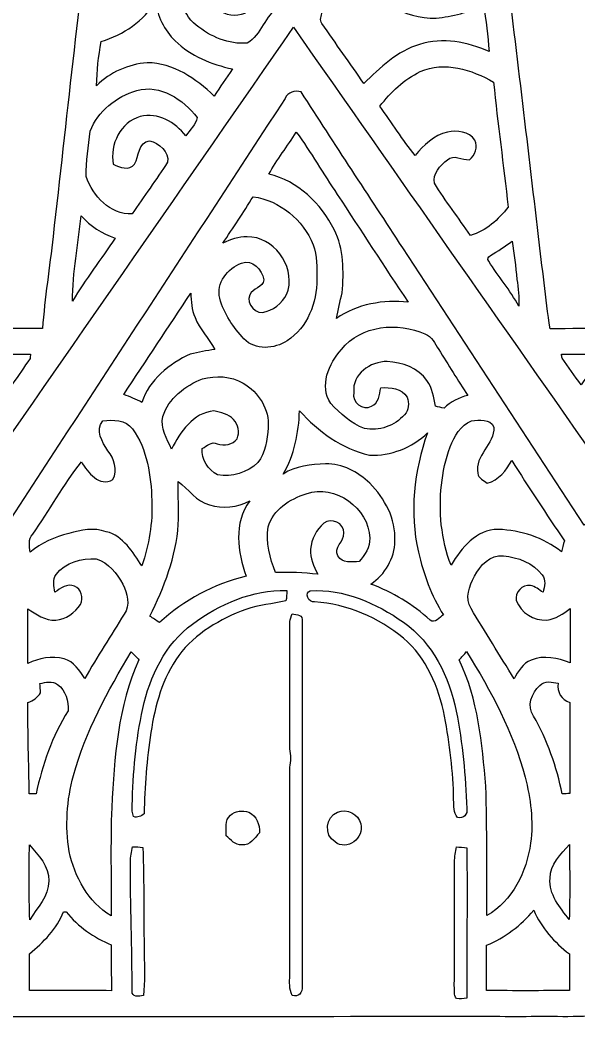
# Model space of a CAD drawing. Header units: centimetres. Extents: x -12.6 to 12.6, y -12.1 to 12.1.
# Drawn here: x -3.6 to 3.69, y -12.12 to 0.92 of the extents above; entities that cross this region are included whole.
import ezdxf

# ---------------------------------------------------------------- set-up
doc = ezdxf.new("R2010")
doc.units = ezdxf.units.CM
doc.header["$MEASUREMENT"] = 0
doc.layers.add('Camada 1', color=7, linetype='Continuous')

msp = doc.modelspace()

# ---------------------------------------------------------------- linework, layer by layer
at = {"layer": 'Camada 1', "color": 156}
for points, knots in [([(-0.26599, 12.0149), (-0.23459, 12.12285), (-0.11465, 12.13131), (-0.0208, 12.12215), (-0.0208, 12.12215), (0.00669, 12.0784), (0.04833, 12.03889), (0.05503, 11.98491), (0.05503, 11.98491), (0.08325, 11.75526), (0.08819, 11.52348), (0.09277, 11.29242), (0.09277, 11.29242), (0.26175, 11.29276), (0.43074, 11.30299), (0.60006, 11.3037), (0.60006, 11.3037), (0.67062, 11.30758), (0.74507, 11.2843), (0.79092, 11.22785), (0.79092, 11.22785), (0.81667, 11.16541), (0.79974, 11.09698), (0.79621, 11.03206), (0.79621, 11.03206), (0.59265, 10.90436), (0.34113, 10.97879), (0.11535, 10.95375), (0.11535, 10.95375), (0.1337, 10.4147), (0.18204, 9.87671), (0.19227, 9.33767), (0.19227, 9.33767), (0.89605, 8.49806), (1.59349, 7.65315), (2.29551, 6.81177), (2.29551, 6.81177), (2.35725, 6.7564), (2.35937, 6.67385), (2.34314, 6.59765), (2.34314, 6.59765), (2.28389, 6.57153), (2.22566, 6.54368), (2.16746, 6.51581), (2.16746, 6.51581), (2.31775, 5.28214), (2.47227, 4.04812), (2.60173, 2.81235), (2.60173, 2.81235), (2.60173, 2.81235), (2.61725, 2.78977), (2.61725, 2.78977), (2.61725, 2.78977), (2.63455, 2.45709), (2.69662, 2.12865), (2.73297, 1.79811), (2.73297, 1.79811), (2.87584, 0.56161), (3.03035, -0.6738), (3.17112, -1.91065), (3.17112, -1.91065), (3.22403, -2.31281), (3.26214, -2.7178), (3.32422, -3.11855), (3.32422, -3.11855), (4.38043, -3.10656), (5.43665, -3.10727), (6.49286, -3.11962), (6.49286, -3.11962), (6.67315, -3.13055), (6.8594, -3.10339), (7.03509, -3.15701), (7.03509, -3.15701), (7.32225, -3.62408), (7.59882, -4.09787), (7.8867, -4.56459), (7.8867, -4.56459), (8.42186, -4.57059), (8.95702, -4.57129), (9.49254, -4.58082), (9.49254, -4.58082), (10.07674, -4.61432), (10.66411, -4.59105), (11.24937, -4.61222), (11.24937, -4.61222), (11.28854, -4.61785), (11.32592, -4.63232), (11.36438, -4.64397), (11.36438, -4.64397), (11.74396, -5.34882), (12.14049, -6.04485), (12.52643, -6.74616), (12.52643, -6.74616), (12.57123, -6.81601), (12.54266, -6.93985), (12.44635, -6.93914), (12.44635, -6.93914), (12.28936, -6.95147), (12.13131, -6.93666), (11.97468, -6.95466), (11.97468, -6.95466), (11.97892, -8.55169), (11.98138, -10.14835), (11.98633, -11.74537), (11.98633, -11.74537), (11.98421, -11.85969), (12.00396, -11.98138), (11.94717, -12.08722), (11.94717, -12.08722), (9.44633, -12.09428), (6.94513, -12.0904), (4.44429, -12.09286), (4.44429, -12.09286), (4.07987, -12.08546), (3.71615, -12.11721), (3.35138, -12.10556), (3.35138, -12.10556), (2.98626, -12.1098), (2.62078, -12.10768), (2.25565, -12.10522), (2.25565, -12.10522), (-2.43592, -12.11297), (-7.12786, -12.11297), (-11.81946, -12.11226), (-11.81946, -12.11226), (-11.83993, -12.10027), (-11.88085, -12.07628), (-11.90166, -12.06429), (-11.90166, -12.06429), (-11.92706, -11.87767), (-11.90201, -11.68822), (-11.92812, -11.50196), (-11.92812, -11.50196), (-11.93518, -10.54876), (-11.944, -9.59555), (-11.94928, -8.6427), (-11.94928, -8.6427), (-11.95246, -8.4194), (-11.944, -8.19538), (-11.96374, -7.97277), (-11.96374, -7.97277), (-11.97292, -7.63023), (-11.96869, -7.28768), (-11.97539, -6.94513), (-11.97539, -6.94513), (-12.1479, -6.94231), (-12.32182, -6.95678), (-12.49257, -6.93067), (-12.49257, -6.93067), (-12.555, -6.89081), (-12.5603, -6.80332), (-12.52502, -6.74404), (-12.52502, -6.74404), (-12.13943, -6.04307), (-11.74291, -5.34811), (-11.36437, -4.64361), (-11.36437, -4.64361), (-11.3044, -4.62562), (-11.24408, -4.60516), (-11.18058, -4.60798), (-11.18058, -4.60798), (-10.64118, -4.6034), (-10.10144, -4.59598), (-9.56204, -4.59387), (-9.56204, -4.59387), (-9.01135, -4.5614), (-8.4589, -4.57412), (-7.90751, -4.56564), (-7.90751, -4.56564), (-7.81614, -4.47111), (-7.75757, -4.35256), (-7.68984, -4.24144), (-7.68984, -4.24144), (-7.47182, -3.87984), (-7.25557, -3.5172), (-7.03509, -3.15736), (-7.03509, -3.15736), (-6.96207, -3.13584), (-6.88657, -3.12313), (-6.81002, -3.1242), (-6.81002, -3.1242), (-5.64339, -3.10444), (-4.47674, -3.1108), (-3.31045, -3.11538), (-3.31045, -3.11538), (-3.278, -2.71215), (-3.21627, -2.31174), (-3.17076, -1.90994), (-3.17076, -1.90994), (-2.9979, -0.38276), (-2.83491, 1.14547), (-2.63666, 2.66982), (-2.63666, 2.66982), (-2.48849, 3.9698), (-2.31281, 5.26661), (-2.17099, 6.56695), (-2.17099, 6.56695), (-2.22885, 6.58671), (-2.28635, 6.60717), (-2.34421, 6.62693), (-2.34421, 6.62693), (-2.34879, 6.695), (-2.37313, 6.77509), (-2.31245, 6.82554), (-2.31245, 6.82554), (-1.59315, 7.66234), (-0.88018, 8.50477), (-0.15628, 9.33767), (-0.15628, 9.33767), (-0.14464, 9.5183), (-0.15945, 9.69926), (-0.16615, 9.87954), (-0.16615, 9.87954), (-0.19437, 10.23619), (-0.19967, 10.59391), (-0.22613, 10.95021), (-0.22613, 10.95021), (-0.30514, 10.94775), (-0.38452, 10.94563), (-0.46355, 10.94281), (-0.46355, 10.94281), (-0.63287, 10.93082), (-0.84632, 10.87331), (-0.97084, 11.02642), (-0.97084, 11.02642), (-0.97155, 11.05993), (-0.97296, 11.12696), (-0.97367, 11.16047), (-0.97367, 11.16047), (-0.93698, 11.19716), (-0.89923, 11.23349), (-0.86077, 11.26842), (-0.86077, 11.26842), (-0.65475, 11.27125), (-0.44874, 11.27971), (-0.2427, 11.28006), (-0.2427, 11.28006), (-0.24236, 11.52489), (-0.28821, 11.77042), (-0.26599, 12.0149)], [0, 0, 0, 0, 0.01639344, 0.01639344, 0.01639344, 0.01639344, 0.03278689, 0.03278689, 0.03278689, 0.03278689, 0.04918033, 0.04918033, 0.04918033, 0.04918033, 0.06557377, 0.06557377, 0.06557377, 0.06557377, 0.08196721, 0.08196721, 0.08196721, 0.08196721, 0.09836066, 0.09836066, 0.09836066, 0.09836066, 0.1147541, 0.1147541, 0.1147541, 0.1147541, 0.13114754, 0.13114754, 0.13114754, 0.13114754, 0.14754098, 0.14754098, 0.14754098, 0.14754098, 0.16393443, 0.16393443, 0.16393443, 0.16393443, 0.18032787, 0.18032787, 0.18032787, 0.18032787, 0.19672131, 0.19672131, 0.19672131, 0.19672131, 0.21311475, 0.21311475, 0.21311475, 0.21311475, 0.2295082, 0.2295082, 0.2295082, 0.2295082, 0.24590164, 0.24590164, 0.24590164, 0.24590164, 0.26229508, 0.26229508, 0.26229508, 0.26229508, 0.27868852, 0.27868852, 0.27868852, 0.27868852, 0.29508197, 0.29508197, 0.29508197, 0.29508197, 0.31147541, 0.31147541, 0.31147541, 0.31147541, 0.32786885, 0.32786885, 0.32786885, 0.32786885, 0.3442623, 0.3442623, 0.3442623, 0.3442623, 0.36065574, 0.36065574, 0.36065574, 0.36065574, 0.37704918, 0.37704918, 0.37704918, 0.37704918, 0.39344262, 0.39344262, 0.39344262, 0.39344262, 0.40983607, 0.40983607, 0.40983607, 0.40983607, 0.42622951, 0.42622951, 0.42622951, 0.42622951, 0.44262295, 0.44262295, 0.44262295, 0.44262295, 0.45901639, 0.45901639, 0.45901639, 0.45901639, 0.47540984, 0.47540984, 0.47540984, 0.47540984, 0.49180328, 0.49180328, 0.49180328, 0.49180328, 0.50819672, 0.50819672, 0.50819672, 0.50819672, 0.52459016, 0.52459016, 0.52459016, 0.52459016, 0.54098361, 0.54098361, 0.54098361, 0.54098361, 0.55737705, 0.55737705, 0.55737705, 0.55737705, 0.57377049, 0.57377049, 0.57377049, 0.57377049, 0.59016393, 0.59016393, 0.59016393, 0.59016393, 0.60655738, 0.60655738, 0.60655738, 0.60655738, 0.62295082, 0.62295082, 0.62295082, 0.62295082, 0.63934426, 0.63934426, 0.63934426, 0.63934426, 0.6557377, 0.6557377, 0.6557377, 0.6557377, 0.67213115, 0.67213115, 0.67213115, 0.67213115, 0.68852459, 0.68852459, 0.68852459, 0.68852459, 0.70491803, 0.70491803, 0.70491803, 0.70491803, 0.72131148, 0.72131148, 0.72131148, 0.72131148, 0.73770492, 0.73770492, 0.73770492, 0.73770492, 0.75409836, 0.75409836, 0.75409836, 0.75409836, 0.7704918, 0.7704918, 0.7704918, 0.7704918, 0.78688525, 0.78688525, 0.78688525, 0.78688525, 0.80327869, 0.80327869, 0.80327869, 0.80327869, 0.81967213, 0.81967213, 0.81967213, 0.81967213, 0.83606557, 0.83606557, 0.83606557, 0.83606557, 0.85245902, 0.85245902, 0.85245902, 0.85245902, 0.86885246, 0.86885246, 0.86885246, 0.86885246, 0.8852459, 0.8852459, 0.8852459, 0.8852459, 0.90163934, 0.90163934, 0.90163934, 0.90163934, 0.91803279, 0.91803279, 0.91803279, 0.91803279, 0.93442623, 0.93442623, 0.93442623, 0.93442623, 0.95081967, 0.95081967, 0.95081967, 0.95081967, 0.96721311, 0.96721311, 0.96721311, 0.96721311, 1, 1, 1, 1]), ([(-1.16382, 2.58409), (-1.16382, 2.58409), (-1.16382, 2.58409), (-1.16382, 2.58409), (-1.16382, 2.58409), (-1.40794, 2.30152), (-1.47355, 1.91099), (-1.5187, 1.55117), (-1.5187, 1.55117), (-1.54235, 1.30562), (-1.50671, 1.01635), (-1.30069, 0.85231), (-1.30069, 0.85231), (-1.11512, 0.70309), (-0.87488, 0.5976), (-0.63324, 0.61841), (-0.63324, 0.61841), (-0.44732, 0.72918), (-0.39899, 0.9779), (-0.22294, 1.10208), (-0.22294, 1.10208), (-0.14323, 1.15675), (-0.0314, 1.13736), (0.04234, 1.19803), (0.04234, 1.19803), (0.10688, 1.44073), (-0.03598, 1.71767), (-0.28081, 1.78752), (-0.28081, 1.78752), (-0.46426, 1.8609), (-0.65546, 1.75753), (-0.78668, 1.6323), (-0.78668, 1.6323), (-0.86395, 1.55787), (-0.92816, 1.43862), (-0.85865, 1.33772), (-0.85865, 1.33772), (-0.7754, 1.31375), (-0.69391, 1.28269), (-0.6156, 1.24495), (-0.6156, 1.24495), (-0.60854, 1.16382), (-0.62793, 1.08584), (-0.6604, 1.01177), (-0.6604, 1.01177), (-0.90874, 0.91052), (-1.20049, 1.11371), (-1.22166, 1.373), (-1.22166, 1.373), (-1.25165, 1.64818), (-1.05127, 1.88948), (-0.82656, 2.0214), (-0.82656, 2.0214), (-0.63146, 2.13325), (-0.38664, 2.22532), (-0.16686, 2.12865), (-0.16686, 2.12865), (0.10936, 2.0073), (0.34008, 1.7519), (0.38099, 1.44604), (0.38099, 1.44604), (0.41697, 1.30457), (0.37394, 1.16134), (0.34254, 1.0234), (0.34254, 1.0234), (0.33513, 0.97508), (0.30797, 0.91968), (0.34183, 0.87488), (0.34183, 0.87488), (0.52351, 0.61241), (0.70943, 0.35243), (0.89041, 0.0896), (0.89041, 0.0896), (1.10384, 0.29491), (1.32362, 0.51893), (1.61854, 0.60006), (1.61854, 0.60006), (1.9191, 0.70097), (2.24367, 0.62934), (2.52764, 0.51047), (2.52764, 0.51047), (2.50577, 0.71366), (2.49132, 0.91827), (2.45004, 1.11865), (2.45004, 1.11865), (2.26024, 1.01706), (2.04681, 0.9659), (1.83373, 0.94438), (1.83373, 0.94438), (1.40899, 0.93732), (1.0241, 1.18638), (0.7493, 1.4926), (0.7493, 1.4926), (0.50517, 1.76072), (0.38664, 2.14524), (0.4826, 2.50048), (0.4826, 2.50048), (0.18167, 2.46591), (-0.1203, 2.44086), (-0.42298, 2.46415), (-0.42298, 2.46415), (-0.67274, 2.48813), (-0.91897, 2.53259), (-1.16382, 2.58409)], [0, 0, 0, 0, 0.03703704, 0.03703704, 0.03703704, 0.03703704, 0.07407407, 0.07407407, 0.07407407, 0.07407407, 0.11111111, 0.11111111, 0.11111111, 0.11111111, 0.14814815, 0.14814815, 0.14814815, 0.14814815, 0.18518519, 0.18518519, 0.18518519, 0.18518519, 0.22222222, 0.22222222, 0.22222222, 0.22222222, 0.25925926, 0.25925926, 0.25925926, 0.25925926, 0.2962963, 0.2962963, 0.2962963, 0.2962963, 0.33333333, 0.33333333, 0.33333333, 0.33333333, 0.37037037, 0.37037037, 0.37037037, 0.37037037, 0.40740741, 0.40740741, 0.40740741, 0.40740741, 0.44444444, 0.44444444, 0.44444444, 0.44444444, 0.48148148, 0.48148148, 0.48148148, 0.48148148, 0.51851852, 0.51851852, 0.51851852, 0.51851852, 0.55555556, 0.55555556, 0.55555556, 0.55555556, 0.59259259, 0.59259259, 0.59259259, 0.59259259, 0.62962963, 0.62962963, 0.62962963, 0.62962963, 0.66666667, 0.66666667, 0.66666667, 0.66666667, 0.7037037, 0.7037037, 0.7037037, 0.7037037, 0.74074074, 0.74074074, 0.74074074, 0.74074074, 0.77777778, 0.77777778, 0.77777778, 0.77777778, 0.81481481, 0.81481481, 0.81481481, 0.81481481, 0.85185185, 0.85185185, 0.85185185, 0.85185185, 0.88888889, 0.88888889, 0.88888889, 0.88888889, 0.92592593, 0.92592593, 0.92592593, 0.92592593, 1, 1, 1, 1]), ([(-2.54141, 0.63887), (-2.54141, 0.63887), (-2.54141, 0.63887), (-2.54141, 0.63887), (-2.54141, 0.63887), (-2.57527, 0.44767), (-2.60103, 0.25435), (-2.60139, 0.05997), (-2.60139, 0.05997), (-2.42922, 0.23988), (-2.18687, 0.34008), (-1.94132, 0.36194), (-1.94132, 0.36194), (-1.59773, 0.35806), (-1.30527, 0.15275), (-1.06503, -0.07372), (-1.06503, -0.07372), (-0.98918, 0.04585), (-0.90557, 0.16087), (-0.82832, 0.27975), (-0.82832, 0.27975), (-1.0996, 0.34361), (-1.37442, 0.4445), (-1.57339, 0.64805), (-1.57339, 0.64805), (-1.72191, 0.78387), (-1.80974, 0.9772), (-1.83127, 1.17615), (-1.83127, 1.17615), (-1.97731, 0.90099), (-2.25248, 0.73096), (-2.54141, 0.63887)], [0, 0, 0, 0, 0.11111111, 0.11111111, 0.11111111, 0.11111111, 0.22222222, 0.22222222, 0.22222222, 0.22222222, 0.33333333, 0.33333333, 0.33333333, 0.33333333, 0.44444444, 0.44444444, 0.44444444, 0.44444444, 0.55555556, 0.55555556, 0.55555556, 0.55555556, 0.66666667, 0.66666667, 0.66666667, 0.66666667, 0.77777778, 0.77777778, 0.77777778, 0.77777778, 1, 1, 1, 1]), ([(-4.21111, -5.20559), (-4.21111, -5.20559), (-4.21111, -5.20559), (-4.21111, -5.20559), (-4.21111, -5.20559), (-4.24074, -5.24544), (-4.25026, -5.29449), (-4.26191, -5.34175), (-4.26191, -5.34175), (-4.09999, -5.45358), (-3.94794, -5.57988), (-3.78001, -5.68395), (-3.78001, -5.68395), (-2.56962, -3.82235), (-1.3529, -1.96497), (-0.13935, -0.10583), (-0.13935, -0.10583), (-0.10195, -0.01939), (-0.01376, 0.00175), (0.07126, -0.01869), (0.07126, -0.01869), (0.50553, -0.70414), (0.95708, -1.37865), (1.39805, -2.05987), (1.39805, -2.05987), (2.18934, -3.26743), (2.9739, -4.47957), (3.76872, -5.68501), (3.76872, -5.68501), (3.93347, -5.57035), (4.09504, -5.45041), (4.25626, -5.33047), (4.25626, -5.33047), (4.20404, -5.20593), (4.11938, -5.10046), (4.04283, -4.99109), (4.04283, -4.99109), (2.68393, -3.05293), (1.32785, -1.11266), (-0.03104, 0.82515), (-0.03104, 0.82515), (-1.41887, -1.18886), (-2.81834, -3.19475), (-4.21111, -5.20559)], [0, 0, 0, 0, 0.08333333, 0.08333333, 0.08333333, 0.08333333, 0.16666667, 0.16666667, 0.16666667, 0.16666667, 0.25, 0.25, 0.25, 0.25, 0.33333333, 0.33333333, 0.33333333, 0.33333333, 0.41666667, 0.41666667, 0.41666667, 0.41666667, 0.5, 0.5, 0.5, 0.5, 0.58333333, 0.58333333, 0.58333333, 0.58333333, 0.66666667, 0.66666667, 0.66666667, 0.66666667, 0.75, 0.75, 0.75, 0.75, 0.83333333, 0.83333333, 0.83333333, 0.83333333, 1, 1, 1, 1]), ([(1.62701, 0.24694), (1.62701, 0.24694), (1.62701, 0.24694), (1.62701, 0.24694), (1.62701, 0.24694), (1.4171, 0.14286), (1.24001, -0.02222), (1.09926, -0.20813), (1.09926, -0.20813), (1.25659, -0.4198), (1.39206, -0.64805), (1.56104, -0.85054), (1.56104, -0.85054), (1.67181, -0.71649), (1.80586, -0.58632), (1.98084, -0.54575), (1.98084, -0.54575), (2.10714, -0.52), (2.26413, -0.53481), (2.34138, -0.65158), (2.34138, -0.65158), (2.38619, -0.74541), (2.3435, -0.84525), (2.26871, -0.90769), (2.26871, -0.90769), (2.17311, -0.91122), (2.06199, -0.83114), (1.98084, -0.90769), (1.98084, -0.90769), (1.88948, -0.97825), (1.78611, -1.0922), (1.81151, -1.21496), (1.81151, -1.21496), (1.95791, -1.4485), (2.12689, -1.66722), (2.28177, -1.89547), (2.28177, -1.89547), (2.48849, -1.8415), (2.64653, -1.68839), (2.77529, -1.52541), (2.77529, -1.52541), (2.71463, -0.98071), (2.64089, -0.43709), (2.58409, 0.10795), (2.58409, 0.10795), (2.30116, 0.27235), (1.94274, 0.38452), (1.62701, 0.24694)], [0, 0, 0, 0, 0.07692308, 0.07692308, 0.07692308, 0.07692308, 0.15384615, 0.15384615, 0.15384615, 0.15384615, 0.23076923, 0.23076923, 0.23076923, 0.23076923, 0.30769231, 0.30769231, 0.30769231, 0.30769231, 0.38461538, 0.38461538, 0.38461538, 0.38461538, 0.46153846, 0.46153846, 0.46153846, 0.46153846, 0.53846154, 0.53846154, 0.53846154, 0.53846154, 0.61538462, 0.61538462, 0.61538462, 0.61538462, 0.69230769, 0.69230769, 0.69230769, 0.69230769, 0.76923077, 0.76923077, 0.76923077, 0.76923077, 0.84615385, 0.84615385, 0.84615385, 0.84615385, 1, 1, 1, 1]), ([(-2.68427, -0.53445), (-2.68427, -0.53445), (-2.68427, -0.53445), (-2.68427, -0.53445), (-2.68427, -0.53445), (-2.70791, -0.73096), (-2.74143, -0.9292), (-2.73719, -1.12783), (-2.73719, -1.12783), (-2.65077, -1.38253), (-2.42746, -1.62806), (-2.13747, -1.6143), (-2.13747, -1.6143), (-1.98613, -1.38677), (-1.82068, -1.16769), (-1.67393, -0.93768), (-1.67393, -0.93768), (-1.64994, -0.80573), (-1.79105, -0.68826), (-1.91028, -0.65933), (-1.91028, -0.65933), (-2.06021, -0.67909), (-2.04576, -0.86147), (-2.10502, -0.96448), (-2.10502, -0.96448), (-2.17557, -1.05163), (-2.30116, -1.01177), (-2.38371, -0.96448), (-2.38371, -0.96448), (-2.43311, -0.70979), (-2.28952, -0.41451), (-2.03093, -0.34113), (-2.03093, -0.34113), (-1.80021, -0.28397), (-1.57409, -0.41768), (-1.43581, -0.59477), (-1.43581, -0.59477), (-1.38782, -0.51576), (-1.29962, -0.44767), (-1.28905, -0.35418), (-1.28905, -0.35418), (-1.46861, -0.121), (-1.77129, 0.08502), (-2.07751, -0.00105), (-2.07751, -0.00105), (-2.34173, -0.08042), (-2.58833, -0.26952), (-2.68427, -0.53445)], [0, 0, 0, 0, 0.07692308, 0.07692308, 0.07692308, 0.07692308, 0.15384615, 0.15384615, 0.15384615, 0.15384615, 0.23076923, 0.23076923, 0.23076923, 0.23076923, 0.30769231, 0.30769231, 0.30769231, 0.30769231, 0.38461538, 0.38461538, 0.38461538, 0.38461538, 0.46153846, 0.46153846, 0.46153846, 0.46153846, 0.53846154, 0.53846154, 0.53846154, 0.53846154, 0.61538462, 0.61538462, 0.61538462, 0.61538462, 0.69230769, 0.69230769, 0.69230769, 0.69230769, 0.76923077, 0.76923077, 0.76923077, 0.76923077, 0.84615385, 0.84615385, 0.84615385, 0.84615385, 1, 1, 1, 1]), ([(0.00706, -0.54645), (0.00706, -0.54645), (0.00706, -0.54645), (0.00706, -0.54645), (0.00706, -0.54645), (-0.11041, -0.7306), (-0.24482, -0.90382), (-0.35243, -1.09431), (-0.35243, -1.09431), (0.02821, -1.18426), (0.32985, -1.4792), (0.50305, -1.82033), (0.50305, -1.82033), (0.62934, -2.07539), (0.62934, -2.36855), (0.60642, -2.64583), (0.60642, -2.64583), (0.57714, -2.75731), (0.55386, -2.87055), (0.53092, -2.98379), (0.53092, -2.98379), (0.80115, -2.79118), (1.14511, -2.73543), (1.47002, -2.76895), (1.47002, -2.76895), (1.15429, -2.30433), (0.85302, -1.82986), (0.54292, -1.36172), (0.54292, -1.36172), (0.36018, -1.09255), (0.19931, -0.80892), (0.00706, -0.54645)], [0, 0, 0, 0, 0.11111111, 0.11111111, 0.11111111, 0.11111111, 0.22222222, 0.22222222, 0.22222222, 0.22222222, 0.33333333, 0.33333333, 0.33333333, 0.33333333, 0.44444444, 0.44444444, 0.44444444, 0.44444444, 0.55555556, 0.55555556, 0.55555556, 0.55555556, 0.66666667, 0.66666667, 0.66666667, 0.66666667, 0.77777778, 0.77777778, 0.77777778, 0.77777778, 1, 1, 1, 1]), ([(-0.55703, -1.3903), (-0.55703, -1.3903), (-0.55703, -1.3903), (-0.55703, -1.3903), (-0.55703, -1.3903), (-0.68297, -1.59631), (-0.81774, -1.7967), (-0.95215, -1.99707), (-0.95215, -1.99707), (-0.85266, -1.95121), (-0.74719, -1.90853), (-0.63534, -1.91487), (-0.63534, -1.91487), (-0.29245, -1.90923), (-0.01693, -2.28353), (-0.09842, -2.6102), (-0.09842, -2.6102), (-0.13687, -2.74742), (-0.25505, -2.85114), (-0.3884, -2.89312), (-0.3884, -2.89312), (-0.50799, -2.9471), (-0.66145, -2.7933), (-0.59831, -2.67511), (-0.59831, -2.67511), (-0.5662, -2.58197), (-0.42509, -2.58056), (-0.41485, -2.47543), (-0.41485, -2.47543), (-0.43956, -2.34667), (-0.56515, -2.20274), (-0.70838, -2.25882), (-0.70838, -2.25882), (-0.8883, -2.32516), (-1.04457, -2.51919), (-0.99272, -2.71885), (-0.99272, -2.71885), (-0.94085, -2.92028), (-0.81562, -3.09774), (-0.67627, -3.24908), (-0.67627, -3.24908), (-0.52916, -3.40325), (-0.27869, -3.3842), (-0.11182, -3.27342), (-0.11182, -3.27342), (0.1538, -3.10268), (0.27657, -2.77529), (0.27515, -2.46944), (0.27515, -2.46944), (0.2741, -2.31846), (0.28363, -2.16076), (0.22577, -2.01789), (0.22577, -2.01789), (0.09596, -1.69262), (-0.20778, -1.44003), (-0.55703, -1.3903)], [0, 0, 0, 0, 0.06666667, 0.06666667, 0.06666667, 0.06666667, 0.13333333, 0.13333333, 0.13333333, 0.13333333, 0.2, 0.2, 0.2, 0.2, 0.26666667, 0.26666667, 0.26666667, 0.26666667, 0.33333333, 0.33333333, 0.33333333, 0.33333333, 0.4, 0.4, 0.4, 0.4, 0.46666667, 0.46666667, 0.46666667, 0.46666667, 0.53333333, 0.53333333, 0.53333333, 0.53333333, 0.6, 0.6, 0.6, 0.6, 0.66666667, 0.66666667, 0.66666667, 0.66666667, 0.73333333, 0.73333333, 0.73333333, 0.73333333, 0.8, 0.8, 0.8, 0.8, 0.86666667, 0.86666667, 0.86666667, 0.86666667, 1, 1, 1, 1]), ([(-2.80317, -1.63971), (-2.80317, -1.63971), (-2.80317, -1.63971), (-2.80317, -1.63971), (-2.80317, -1.63971), (-2.84268, -2.01117), (-2.91677, -2.38054), (-2.91606, -2.75483), (-2.91606, -2.75483), (-2.74849, -2.46873), (-2.54212, -2.20768), (-2.35973, -1.93111), (-2.35973, -1.93111), (-2.53047, -1.87359), (-2.68605, -1.77799), (-2.80317, -1.63971)], [0, 0, 0, 0, 0.2, 0.2, 0.2, 0.2, 0.4, 0.4, 0.4, 0.4, 0.6, 0.6, 0.6, 0.6, 1, 1, 1, 1]), ([(2.54316, -2.16076), (2.54316, -2.16076), (2.54316, -2.16076), (2.54316, -2.16076), (2.54316, -2.16076), (2.5093, -2.17699), (2.50189, -2.20098), (2.52165, -2.23273), (2.52165, -2.23273), (2.64442, -2.43416), (2.80353, -2.61196), (2.91429, -2.82151), (2.91429, -2.82151), (2.91677, -2.70403), (2.91182, -2.58621), (2.8889, -2.47085), (2.8889, -2.47085), (2.87443, -2.30363), (2.85114, -2.13783), (2.82892, -1.97167), (2.82892, -1.97167), (2.73719, -2.04011), (2.63947, -2.09937), (2.54316, -2.16076)], [0, 0, 0, 0, 0.14285714, 0.14285714, 0.14285714, 0.14285714, 0.28571429, 0.28571429, 0.28571429, 0.28571429, 0.42857143, 0.42857143, 0.42857143, 0.42857143, 0.57142857, 0.57142857, 0.57142857, 0.57142857, 0.71428571, 0.71428571, 0.71428571, 0.71428571, 1, 1, 1, 1]), ([(-2.24683, -3.97756), (-2.24683, -3.97756), (-2.24683, -3.97756), (-2.24683, -3.97756), (-2.24683, -3.97756), (-2.16534, -4.00437), (-2.08633, -4.03895), (-2.01083, -4.08023), (-2.01083, -4.08023), (-1.91698, -3.78249), (-1.65028, -3.5754), (-1.37795, -3.44769), (-1.37795, -3.44769), (-1.27105, -3.42511), (-1.16416, -3.40147), (-1.0555, -3.38632), (-1.0555, -3.38632), (-1.13841, -3.24484), (-1.25623, -3.1242), (-1.31621, -2.96969), (-1.31621, -2.96969), (-1.36277, -2.86914), (-1.36596, -2.75766), (-1.37054, -2.64971), (-1.37054, -2.64971), (-1.6637, -3.09138), (-1.9565, -3.53377), (-2.24683, -3.97756)], [0, 0, 0, 0, 0.125, 0.125, 0.125, 0.125, 0.25, 0.25, 0.25, 0.25, 0.375, 0.375, 0.375, 0.375, 0.5, 0.5, 0.5, 0.5, 0.625, 0.625, 0.625, 0.625, 0.75, 0.75, 0.75, 0.75, 1, 1, 1, 1]), ([(0.59689, -3.38701), (0.59689, -3.38701), (0.59689, -3.38701), (0.59689, -3.38701), (0.59689, -3.38701), (0.43144, -3.57011), (0.30621, -3.86749), (0.45649, -4.09222), (0.45649, -4.09222), (0.58137, -4.22592), (0.72107, -4.35963), (0.89853, -4.41959), (0.89853, -4.41959), (1.08795, -4.46369), (1.29433, -4.38572), (1.42134, -4.24144), (1.42134, -4.24144), (1.48271, -4.18217), (1.48025, -4.08622), (1.45732, -4.01072), (1.45732, -4.01072), (1.38535, -3.89361), (1.23754, -3.87879), (1.11337, -3.88937), (1.11337, -3.88937), (1.08795, -3.97474), (1.08902, -4.09397), (0.98918, -4.13103), (0.98918, -4.13103), (0.87558, -4.19347), (0.73377, -4.07528), (0.75847, -3.95252), (0.75847, -3.95252), (0.73342, -3.71086), (0.97437, -3.54117), (1.19591, -3.54612), (1.19591, -3.54612), (1.39064, -3.55599), (1.59878, -3.62973), (1.71484, -3.79518), (1.71484, -3.79518), (1.78647, -3.8922), (1.80199, -4.0146), (1.82597, -4.12962), (1.82597, -4.12962), (1.86265, -4.13807), (1.90005, -4.14689), (1.93745, -4.15571), (1.93745, -4.15571), (2.02388, -4.07353), (2.13042, -4.0153), (2.2472, -3.98921), (2.2472, -3.98921), (2.11737, -3.7906), (1.9939, -3.58775), (1.86796, -3.38666), (1.86796, -3.38666), (1.81892, -3.31152), (1.7787, -3.21875), (1.68875, -3.18452), (1.68875, -3.18452), (1.33385, -3.02331), (0.85266, -3.07092), (0.59689, -3.38701)], [0, 0, 0, 0, 0.05882353, 0.05882353, 0.05882353, 0.05882353, 0.11764706, 0.11764706, 0.11764706, 0.11764706, 0.17647059, 0.17647059, 0.17647059, 0.17647059, 0.23529412, 0.23529412, 0.23529412, 0.23529412, 0.29411765, 0.29411765, 0.29411765, 0.29411765, 0.35294118, 0.35294118, 0.35294118, 0.35294118, 0.41176471, 0.41176471, 0.41176471, 0.41176471, 0.47058824, 0.47058824, 0.47058824, 0.47058824, 0.52941176, 0.52941176, 0.52941176, 0.52941176, 0.58823529, 0.58823529, 0.58823529, 0.58823529, 0.64705882, 0.64705882, 0.64705882, 0.64705882, 0.70588235, 0.70588235, 0.70588235, 0.70588235, 0.76470588, 0.76470588, 0.76470588, 0.76470588, 0.82352941, 0.82352941, 0.82352941, 0.82352941, 0.88235294, 0.88235294, 0.88235294, 0.88235294, 1, 1, 1, 1]), ([(-4.06929, -3.44452), (-4.06929, -3.44452), (-4.06929, -3.44452), (-4.06929, -3.44452), (-4.06929, -3.44452), (-4.08094, -3.48543), (-4.09222, -3.52672), (-4.10279, -3.56834), (-4.10279, -3.56834), (-3.99062, -3.59056), (-3.87139, -3.63114), (-3.80364, -3.72991), (-3.80364, -3.72991), (-3.76907, -3.76344), (-3.75143, -3.8241), (-3.70028, -3.83611), (-3.70028, -3.83611), (-3.62091, -3.72886), (-3.54999, -3.61526), (-3.47169, -3.50697), (-3.47169, -3.50697), (-3.47062, -3.49284), (-3.46816, -3.46499), (-3.46674, -3.45086), (-3.46674, -3.45086), (-3.66747, -3.44874), (-3.86856, -3.44769), (-4.06929, -3.44452)], [0, 0, 0, 0, 0.125, 0.125, 0.125, 0.125, 0.25, 0.25, 0.25, 0.25, 0.375, 0.375, 0.375, 0.375, 0.5, 0.5, 0.5, 0.5, 0.625, 0.625, 0.625, 0.625, 0.75, 0.75, 0.75, 0.75, 1, 1, 1, 1]), ([(3.47098, -3.45122), (3.47098, -3.45122), (3.47098, -3.45122), (3.47098, -3.45122), (3.47098, -3.45122), (3.4731, -3.46357), (3.47768, -3.48862), (3.4798, -3.50131), (3.4798, -3.50131), (3.56446, -3.61667), (3.64031, -3.73803), (3.73097, -3.8488), (3.73097, -3.8488), (3.81387, -3.70557), (3.94511, -3.58315), (4.11761, -3.57011), (4.11761, -3.57011), (4.10491, -3.52777), (4.09222, -3.48543), (4.07952, -3.44382), (4.07952, -3.44382), (3.87667, -3.4484), (3.67383, -3.44874), (3.47098, -3.45122)], [0, 0, 0, 0, 0.14285714, 0.14285714, 0.14285714, 0.14285714, 0.28571429, 0.28571429, 0.28571429, 0.28571429, 0.42857143, 0.42857143, 0.42857143, 0.42857143, 0.57142857, 0.57142857, 0.57142857, 0.57142857, 0.71428571, 0.71428571, 0.71428571, 0.71428571, 1, 1, 1, 1]), ([(-1.21954, -3.77048), (-1.21954, -3.77048), (-1.21954, -3.77048), (-1.21954, -3.77048), (-1.21954, -3.77048), (-1.4418, -3.86186), (-1.66582, -4.02449), (-1.73637, -4.26544), (-1.73637, -4.26544), (-1.77375, -4.41783), (-1.68063, -4.55719), (-1.62243, -4.69123), (-1.62243, -4.69123), (-1.50988, -4.4658), (-1.34338, -4.21922), (-1.06997, -4.18923), (-1.06997, -4.18923), (-0.98071, -4.2171), (-0.87524, -4.22768), (-0.81173, -4.30494), (-0.81173, -4.30494), (-0.74682, -4.36774), (-0.73025, -4.47321), (-0.76553, -4.55507), (-0.76553, -4.55507), (-0.82515, -4.63727), (-0.93451, -4.64855), (-1.02517, -4.61963), (-1.02517, -4.61963), (-1.10137, -4.58576), (-1.16063, -4.64819), (-1.22132, -4.68312), (-1.22132, -4.68312), (-1.23225, -4.82776), (-1.14687, -4.96288), (-1.02093, -5.02884), (-1.02093, -5.02884), (-0.83397, -5.05812), (-0.63287, -4.99779), (-0.4953, -4.86762), (-0.4953, -4.86762), (-0.39263, -4.74132), (-0.37287, -4.56776), (-0.36089, -4.41077), (-0.36089, -4.41077), (-0.33937, -4.17264), (-0.48648, -3.94441), (-0.68826, -3.82798), (-0.68826, -3.82798), (-0.84596, -3.73133), (-1.04457, -3.72957), (-1.21954, -3.77048)], [0, 0, 0, 0, 0.07142857, 0.07142857, 0.07142857, 0.07142857, 0.14285714, 0.14285714, 0.14285714, 0.14285714, 0.21428571, 0.21428571, 0.21428571, 0.21428571, 0.28571429, 0.28571429, 0.28571429, 0.28571429, 0.35714286, 0.35714286, 0.35714286, 0.35714286, 0.42857143, 0.42857143, 0.42857143, 0.42857143, 0.5, 0.5, 0.5, 0.5, 0.57142857, 0.57142857, 0.57142857, 0.57142857, 0.64285714, 0.64285714, 0.64285714, 0.64285714, 0.71428571, 0.71428571, 0.71428571, 0.71428571, 0.78571429, 0.78571429, 0.78571429, 0.78571429, 0.85714286, 0.85714286, 0.85714286, 0.85714286, 1, 1, 1, 1]), ([(-2.5206, -4.32082), (-2.5206, -4.32082), (-2.5206, -4.32082), (-2.5206, -4.32082), (-2.5206, -4.32082), (-2.62678, -4.44534), (-2.52801, -4.59951), (-2.45321, -4.71134), (-2.45321, -4.71134), (-2.37348, -4.81999), (-2.32375, -4.96076), (-2.38901, -5.08881), (-2.38901, -5.08881), (-2.56928, -5.19253), (-2.71568, -4.99392), (-2.80141, -4.8588), (-2.80141, -4.8588), (-3.03494, -5.15796), (-3.21909, -5.4931), (-3.43675, -5.8046), (-3.43675, -5.8046), (-3.49885, -5.86916), (-3.48085, -5.95806), (-3.47169, -6.03849), (-3.47169, -6.03849), (-3.32246, -5.92137), (-3.14995, -5.8353), (-2.96474, -5.79225), (-2.96474, -5.79225), (-2.80634, -5.74815), (-2.63596, -5.71287), (-2.4758, -5.77037), (-2.4758, -5.77037), (-2.25212, -5.82682), (-2.13006, -6.04026), (-2.00978, -6.21805), (-2.00978, -6.21805), (-1.9191, -5.94254), (-1.8676, -5.6536), (-1.88066, -5.36327), (-1.88066, -5.36327), (-1.89159, -5.04013), (-1.9364, -4.69299), (-2.1343, -4.42665), (-2.1343, -4.42665), (-2.22425, -4.30142), (-2.38371, -4.30564), (-2.5206, -4.32082)], [0, 0, 0, 0, 0.07692308, 0.07692308, 0.07692308, 0.07692308, 0.15384615, 0.15384615, 0.15384615, 0.15384615, 0.23076923, 0.23076923, 0.23076923, 0.23076923, 0.30769231, 0.30769231, 0.30769231, 0.30769231, 0.38461538, 0.38461538, 0.38461538, 0.38461538, 0.46153846, 0.46153846, 0.46153846, 0.46153846, 0.53846154, 0.53846154, 0.53846154, 0.53846154, 0.61538462, 0.61538462, 0.61538462, 0.61538462, 0.69230769, 0.69230769, 0.69230769, 0.69230769, 0.76923077, 0.76923077, 0.76923077, 0.76923077, 0.84615385, 0.84615385, 0.84615385, 0.84615385, 1, 1, 1, 1]), ([(0.04903, -4.18958), (0.04903, -4.18958), (0.04903, -4.18958), (0.04903, -4.18958), (0.04903, -4.18958), (0.0388, -4.4764), (-0.01481, -4.76956), (-0.16581, -5.01721), (-0.16581, -5.01721), (-0.00316, -4.91101), (0.20002, -4.89126), (0.38981, -4.88492), (0.38981, -4.88492), (0.60924, -4.87539), (0.81173, -4.99004), (0.96731, -5.13644), (0.96731, -5.13644), (1.16346, -5.3361), (1.31163, -5.60492), (1.2954, -5.89244), (1.2954, -5.89244), (1.29292, -6.11893), (1.16733, -6.3313), (0.98036, -6.45583), (0.98036, -6.45583), (1.26541, -6.56061), (1.52858, -6.72253), (1.75472, -6.92572), (1.75472, -6.92572), (1.81926, -6.97793), (1.87749, -6.88798), (1.93075, -6.8594), (1.93075, -6.8594), (1.77129, -6.60893), (1.6697, -6.32529), (1.60443, -6.03673), (1.60443, -6.03673), (1.48132, -5.52097), (1.54657, -4.97557), (1.71944, -4.47922), (1.71944, -4.47922), (1.52118, -4.67535), (1.24037, -4.78155), (0.96273, -4.76919), (0.96273, -4.76919), (0.60325, -4.68911), (0.29209, -4.4591), (0.04903, -4.18958)], [0, 0, 0, 0, 0.07692308, 0.07692308, 0.07692308, 0.07692308, 0.15384615, 0.15384615, 0.15384615, 0.15384615, 0.23076923, 0.23076923, 0.23076923, 0.23076923, 0.30769231, 0.30769231, 0.30769231, 0.30769231, 0.38461538, 0.38461538, 0.38461538, 0.38461538, 0.46153846, 0.46153846, 0.46153846, 0.46153846, 0.53846154, 0.53846154, 0.53846154, 0.53846154, 0.61538462, 0.61538462, 0.61538462, 0.61538462, 0.69230769, 0.69230769, 0.69230769, 0.69230769, 0.76923077, 0.76923077, 0.76923077, 0.76923077, 0.84615385, 0.84615385, 0.84615385, 0.84615385, 1, 1, 1, 1]), ([(2.0186, -4.65912), (2.0186, -4.65912), (2.0186, -4.65912), (2.0186, -4.65912), (2.0186, -4.65912), (1.89793, -4.98333), (1.87184, -5.33646), (1.90041, -5.67937), (1.90041, -5.67937), (1.9304, -5.85857), (1.95226, -6.04273), (2.0327, -6.20818), (2.0327, -6.20818), (2.16464, -5.98028), (2.35832, -5.7418), (2.64653, -5.74004), (2.64653, -5.74004), (2.93933, -5.75415), (3.24202, -5.84446), (3.47132, -6.03391), (3.47132, -6.03391), (3.48402, -5.98628), (3.49708, -5.93865), (3.51048, -5.89173), (3.51048, -5.89173), (3.27483, -5.5446), (3.04623, -5.19253), (2.82222, -4.83834), (2.82222, -4.83834), (2.75342, -4.9724), (2.65253, -5.09481), (2.50155, -5.13608), (2.50155, -5.13608), (2.4585, -5.09622), (2.38407, -5.074), (2.37912, -5.00698), (2.37912, -5.00698), (2.33257, -4.77343), (2.60103, -4.62986), (2.58797, -4.4016), (2.58797, -4.4016), (2.53824, -4.28766), (2.39606, -4.31024), (2.29658, -4.32187), (2.29658, -4.32187), (2.15335, -4.37727), (2.07115, -4.52261), (2.0186, -4.65912)], [0, 0, 0, 0, 0.07692308, 0.07692308, 0.07692308, 0.07692308, 0.15384615, 0.15384615, 0.15384615, 0.15384615, 0.23076923, 0.23076923, 0.23076923, 0.23076923, 0.30769231, 0.30769231, 0.30769231, 0.30769231, 0.38461538, 0.38461538, 0.38461538, 0.38461538, 0.46153846, 0.46153846, 0.46153846, 0.46153846, 0.53846154, 0.53846154, 0.53846154, 0.53846154, 0.61538462, 0.61538462, 0.61538462, 0.61538462, 0.69230769, 0.69230769, 0.69230769, 0.69230769, 0.76923077, 0.76923077, 0.76923077, 0.76923077, 0.84615385, 0.84615385, 0.84615385, 0.84615385, 1, 1, 1, 1]), ([(-1.53704, -5.11386), (-1.53704, -5.11386), (-1.53704, -5.11386), (-1.53704, -5.11386), (-1.53704, -5.11386), (-1.54128, -5.30083), (-1.52471, -5.48815), (-1.53634, -5.67513), (-1.53634, -5.67513), (-1.56069, -6.09917), (-1.72049, -6.49781), (-1.9057, -6.87458), (-1.9057, -6.87458), (-1.86443, -6.90209), (-1.8235, -6.92962), (-1.78223, -6.95783), (-1.78223, -6.95783), (-1.4619, -6.6675), (-1.07068, -6.45478), (-0.64947, -6.35316), (-0.64947, -6.35316), (-0.75742, -6.03496), (-0.81774, -5.65714), (-0.60113, -5.36892), (-0.60113, -5.36892), (-0.76341, -5.45007), (-0.9532, -5.47511), (-1.12818, -5.42042), (-1.12818, -5.42042), (-1.30174, -5.37632), (-1.39805, -5.21263), (-1.53704, -5.11386)], [0, 0, 0, 0, 0.11111111, 0.11111111, 0.11111111, 0.11111111, 0.22222222, 0.22222222, 0.22222222, 0.22222222, 0.33333333, 0.33333333, 0.33333333, 0.33333333, 0.44444444, 0.44444444, 0.44444444, 0.44444444, 0.55555556, 0.55555556, 0.55555556, 0.55555556, 0.66666667, 0.66666667, 0.66666667, 0.66666667, 0.77777778, 0.77777778, 0.77777778, 0.77777778, 1, 1, 1, 1]), ([(0.13723, -5.27473), (0.13723, -5.27473), (0.13723, -5.27473), (0.13723, -5.27473), (0.13723, -5.27473), (-0.07479, -5.34317), (-0.2981, -5.4797), (-0.35842, -5.70864), (-0.35842, -5.70864), (-0.39899, -5.91078), (-0.33301, -6.11328), (-0.2667, -6.30237), (-0.2667, -6.30237), (-0.0822, -6.30132), (0.10266, -6.30519), (0.28645, -6.3267), (0.28645, -6.3267), (0.24129, -6.22229), (0.18062, -6.11611), (0.19368, -5.99792), (0.19368, -5.99792), (0.20496, -5.86916), (0.27094, -5.74392), (0.36865, -5.65996), (0.36865, -5.65996), (0.46389, -5.57917), (0.63712, -5.65962), (0.62652, -5.78696), (0.62652, -5.78696), (0.6424, -5.89774), (0.48331, -5.97887), (0.55104, -6.08787), (0.55104, -6.08787), (0.60678, -6.18983), (0.73342, -6.16444), (0.82973, -6.16055), (0.82973, -6.16055), (0.90275, -6.07484), (0.97296, -5.97252), (0.9659, -5.8547), (0.9659, -5.8547), (0.95744, -5.45889), (0.51118, -5.14597), (0.13723, -5.27473)], [0, 0, 0, 0, 0.08333333, 0.08333333, 0.08333333, 0.08333333, 0.16666667, 0.16666667, 0.16666667, 0.16666667, 0.25, 0.25, 0.25, 0.25, 0.33333333, 0.33333333, 0.33333333, 0.33333333, 0.41666667, 0.41666667, 0.41666667, 0.41666667, 0.5, 0.5, 0.5, 0.5, 0.58333333, 0.58333333, 0.58333333, 0.58333333, 0.66666667, 0.66666667, 0.66666667, 0.66666667, 0.75, 0.75, 0.75, 0.75, 0.83333333, 0.83333333, 0.83333333, 0.83333333, 1, 1, 1, 1]), ([(-3.12914, -6.32919), (-3.12914, -6.32919), (-3.12914, -6.32919), (-3.12914, -6.32919), (-3.12914, -6.32919), (-3.18487, -6.3955), (-3.15595, -6.48511), (-3.14783, -6.56237), (-3.14783, -6.56237), (-3.07199, -6.5144), (-2.98838, -6.44065), (-2.89243, -6.48404), (-2.89243, -6.48404), (-2.79364, -6.51333), (-2.77953, -6.63751), (-2.81128, -6.72076), (-2.81128, -6.72076), (-2.88536, -6.82871), (-3.00107, -6.92009), (-3.13655, -6.92643), (-3.13655, -6.92643), (-3.27483, -6.93632), (-3.3916, -6.85058), (-3.50097, -6.77827), (-3.50097, -6.77827), (-3.50166, -7.0164), (-3.49919, -7.25452), (-3.50131, -7.49265), (-3.50131, -7.49265), (-3.35421, -7.42421), (-3.18664, -7.39245), (-3.02718, -7.43196), (-3.02718, -7.43196), (-2.90054, -7.47148), (-2.82434, -7.58577), (-2.75483, -7.6902), (-2.75483, -7.6902), (-2.59362, -7.4048), (-2.41299, -7.13069), (-2.24296, -6.85058), (-2.24296, -6.85058), (-2.1583, -6.7324), (-2.19957, -6.57542), (-2.26094, -6.45688), (-2.26094, -6.45688), (-2.33644, -6.31506), (-2.44756, -6.17502), (-2.60702, -6.12739), (-2.60702, -6.12739), (-2.7961, -6.11258), (-3.01166, -6.17185), (-3.12914, -6.32919)], [0, 0, 0, 0, 0.07142857, 0.07142857, 0.07142857, 0.07142857, 0.14285714, 0.14285714, 0.14285714, 0.14285714, 0.21428571, 0.21428571, 0.21428571, 0.21428571, 0.28571429, 0.28571429, 0.28571429, 0.28571429, 0.35714286, 0.35714286, 0.35714286, 0.35714286, 0.42857143, 0.42857143, 0.42857143, 0.42857143, 0.5, 0.5, 0.5, 0.5, 0.57142857, 0.57142857, 0.57142857, 0.57142857, 0.64285714, 0.64285714, 0.64285714, 0.64285714, 0.71428571, 0.71428571, 0.71428571, 0.71428571, 0.78571429, 0.78571429, 0.78571429, 0.78571429, 0.85714286, 0.85714286, 0.85714286, 0.85714286, 1, 1, 1, 1]), ([(2.33469, -6.35353), (2.33469, -6.35353), (2.33469, -6.35353), (2.33469, -6.35353), (2.33469, -6.35353), (2.27117, -6.47946), (2.20627, -6.64138), (2.29022, -6.77333), (2.29022, -6.77333), (2.47368, -7.08271), (2.667, -7.38681), (2.85255, -7.69513), (2.85255, -7.69513), (2.90547, -7.59636), (2.96757, -7.49194), (3.07728, -7.44889), (3.07728, -7.44889), (3.24061, -7.38152), (3.42511, -7.42314), (3.58386, -7.48524), (3.58386, -7.48524), (3.58422, -7.24853), (3.58493, -7.0118), (3.58457, -6.77509), (3.58457, -6.77509), (3.49462, -6.84423), (3.39583, -6.91339), (3.27978, -6.92572), (3.27978, -6.92572), (3.11114, -6.93949), (2.94216, -6.82941), (2.88149, -6.67244), (2.88149, -6.67244), (2.85855, -6.5666), (2.9605, -6.45548), (3.06846, -6.47312), (3.06846, -6.47312), (3.13124, -6.48441), (3.17887, -6.53167), (3.2332, -6.56307), (3.2332, -6.56307), (3.24838, -6.48723), (3.27483, -6.40221), (3.22085, -6.33482), (3.22085, -6.33482), (3.10198, -6.18031), (2.90264, -6.10376), (2.71392, -6.08507), (2.71392, -6.08507), (2.53858, -6.06283), (2.40911, -6.21454), (2.33469, -6.35353)], [0, 0, 0, 0, 0.07142857, 0.07142857, 0.07142857, 0.07142857, 0.14285714, 0.14285714, 0.14285714, 0.14285714, 0.21428571, 0.21428571, 0.21428571, 0.21428571, 0.28571429, 0.28571429, 0.28571429, 0.28571429, 0.35714286, 0.35714286, 0.35714286, 0.35714286, 0.42857143, 0.42857143, 0.42857143, 0.42857143, 0.5, 0.5, 0.5, 0.5, 0.57142857, 0.57142857, 0.57142857, 0.57142857, 0.64285714, 0.64285714, 0.64285714, 0.64285714, 0.71428571, 0.71428571, 0.71428571, 0.71428571, 0.78571429, 0.78571429, 0.78571429, 0.78571429, 0.85714286, 0.85714286, 0.85714286, 0.85714286, 1, 1, 1, 1]), ([(0.18803, -6.54227), (0.18803, -6.54227), (0.18803, -6.54227), (0.18803, -6.54227), (0.18803, -6.54227), (0.10971, -6.56237), (0.16403, -6.70772), (0.24694, -6.6883), (0.24694, -6.6883), (0.67239, -6.71936), (1.08232, -6.89151), (1.40935, -7.1635), (1.40935, -7.1635), (1.71167, -7.41961), (1.8676, -7.80345), (1.9438, -8.18373), (1.9438, -8.18373), (2.01365, -8.54357), (2.05668, -8.90905), (2.0634, -9.27559), (2.0634, -9.27559), (2.07222, -9.35389), (2.05493, -9.44527), (2.1149, -9.5077), (2.1149, -9.5077), (2.19039, -9.53028), (2.25, -9.46221), (2.23555, -9.38954), (2.23555, -9.38954), (2.21438, -8.96372), (2.18439, -8.53617), (2.0969, -8.11776), (2.0969, -8.11776), (2.00695, -7.66797), (1.79069, -7.22312), (1.40723, -6.95359), (1.40723, -6.95359), (1.05339, -6.7063), (0.62793, -6.51544), (0.18803, -6.54227)], [0, 0, 0, 0, 0.09090909, 0.09090909, 0.09090909, 0.09090909, 0.18181818, 0.18181818, 0.18181818, 0.18181818, 0.27272727, 0.27272727, 0.27272727, 0.27272727, 0.36363636, 0.36363636, 0.36363636, 0.36363636, 0.45454545, 0.45454545, 0.45454545, 0.45454545, 0.54545455, 0.54545455, 0.54545455, 0.54545455, 0.63636364, 0.63636364, 0.63636364, 0.63636364, 0.72727273, 0.72727273, 0.72727273, 0.72727273, 0.81818182, 0.81818182, 0.81818182, 0.81818182, 1, 1, 1, 1]), ([(-1.34972, -6.97759), (-1.34972, -6.97759), (-1.34972, -6.97759), (-1.34972, -6.97759), (-1.34972, -6.97759), (-1.70638, -7.23971), (-1.9057, -7.66056), (-1.99884, -8.08389), (-1.99884, -8.08389), (-2.08774, -8.49948), (-2.12936, -8.92457), (-2.13676, -9.34931), (-2.13676, -9.34931), (-2.13818, -9.39835), (-2.13854, -9.4495), (-2.11807, -9.49571), (-2.11807, -9.49571), (-2.0655, -9.51652), (-2.0207, -9.48937), (-1.97979, -9.45902), (-1.97979, -9.45902), (-1.97484, -9.10307), (-1.94556, -8.74713), (-1.89194, -8.3954), (-1.89194, -8.3954), (-1.83868, -8.04228), (-1.74201, -7.68419), (-1.52929, -7.3914), (-1.52929, -7.3914), (-1.31375, -7.0993), (-0.98636, -6.91127), (-0.65122, -6.78744), (-0.65122, -6.78744), (-0.48294, -6.72287), (-0.30161, -6.71583), (-0.1277, -6.67597), (-0.1277, -6.67597), (-0.11782, -6.63151), (-0.11923, -6.58529), (-0.11782, -6.54015), (-0.11782, -6.54015), (-0.56549, -6.52356), (-0.99413, -6.71971), (-1.34972, -6.97759)], [0, 0, 0, 0, 0.08333333, 0.08333333, 0.08333333, 0.08333333, 0.16666667, 0.16666667, 0.16666667, 0.16666667, 0.25, 0.25, 0.25, 0.25, 0.33333333, 0.33333333, 0.33333333, 0.33333333, 0.41666667, 0.41666667, 0.41666667, 0.41666667, 0.5, 0.5, 0.5, 0.5, 0.58333333, 0.58333333, 0.58333333, 0.58333333, 0.66666667, 0.66666667, 0.66666667, 0.66666667, 0.75, 0.75, 0.75, 0.75, 0.83333333, 0.83333333, 0.83333333, 0.83333333, 1, 1, 1, 1]), ([(-0.04762, -6.84494), (-0.04762, -6.84494), (-0.04762, -6.84494), (-0.04762, -6.84494), (-0.04762, -6.84494), (-0.05537, -6.87), (-0.0709, -6.9208), (-0.07866, -6.94584), (-0.07866, -6.94584), (-0.07654, -7.50111), (-0.0829, -8.05602), (-0.07549, -8.61094), (-0.07549, -8.61094), (-0.06208, -8.69068), (-0.06173, -8.77181), (-0.07549, -8.85155), (-0.07549, -8.85155), (-0.08113, -9.36978), (-0.08008, -9.88835), (-0.07584, -10.40659), (-0.07584, -10.40659), (-0.08254, -10.79465), (-0.0762, -11.18235), (-0.07937, -11.5704), (-0.07937, -11.5704), (-0.07832, -11.6586), (-0.0889, -11.75173), (-0.04655, -11.83323), (-0.04655, -11.83323), (0.03739, -11.8685), (0.09207, -11.7923), (0.08325, -11.71468), (0.08325, -11.71468), (0.08325, -10.12542), (0.08502, -8.53617), (0.0822, -6.94689), (0.0822, -6.94689), (0.10548, -6.85694), (0.01517, -6.852), (-0.04762, -6.84494)], [0, 0, 0, 0, 0.09090909, 0.09090909, 0.09090909, 0.09090909, 0.18181818, 0.18181818, 0.18181818, 0.18181818, 0.27272727, 0.27272727, 0.27272727, 0.27272727, 0.36363636, 0.36363636, 0.36363636, 0.36363636, 0.45454545, 0.45454545, 0.45454545, 0.45454545, 0.54545455, 0.54545455, 0.54545455, 0.54545455, 0.63636364, 0.63636364, 0.63636364, 0.63636364, 0.72727273, 0.72727273, 0.72727273, 0.72727273, 0.81818182, 0.81818182, 0.81818182, 0.81818182, 1, 1, 1, 1]), ([(-2.15089, -7.34094), (-2.15089, -7.34094), (-2.15089, -7.34094), (-2.15089, -7.34094), (-2.15089, -7.34094), (-2.45426, -7.85318), (-2.74813, -8.38129), (-2.90405, -8.95985), (-2.90405, -8.95985), (-2.99295, -9.28122), (-3.01342, -9.62166), (-2.96262, -9.95079), (-2.96262, -9.95079), (-2.88783, -10.28135), (-2.71463, -10.61578), (-2.4137, -10.79146), (-2.4137, -10.79146), (-2.40946, -10.31945), (-2.42217, -9.84744), (-2.40524, -9.37612), (-2.40524, -9.37612), (-2.36855, -8.72313), (-2.32728, -8.04827), (-2.04823, -7.44573), (-2.04823, -7.44573), (-2.08244, -7.41045), (-2.11666, -7.37517), (-2.15089, -7.34094)], [0, 0, 0, 0, 0.125, 0.125, 0.125, 0.125, 0.25, 0.25, 0.25, 0.25, 0.375, 0.375, 0.375, 0.375, 0.5, 0.5, 0.5, 0.5, 0.625, 0.625, 0.625, 0.625, 0.75, 0.75, 0.75, 0.75, 1, 1, 1, 1]), ([(2.13535, -7.44819), (2.13535, -7.44819), (2.13535, -7.44819), (2.13535, -7.44819), (2.13535, -7.44819), (2.38266, -7.96149), (2.43769, -8.53827), (2.48214, -9.09849), (2.48214, -9.09849), (2.50472, -9.66223), (2.49202, -10.22667), (2.49555, -10.79076), (2.49555, -10.79076), (2.83457, -10.60062), (3.01519, -10.21432), (3.06951, -9.8425), (3.06951, -9.8425), (3.10973, -9.55392), (3.06599, -9.26146), (2.99826, -8.98065), (2.99826, -8.98065), (2.84127, -8.39364), (2.55164, -7.85213), (2.23237, -7.33882), (2.23237, -7.33882), (2.19991, -7.37517), (2.16782, -7.4115), (2.13535, -7.44819)], [0, 0, 0, 0, 0.125, 0.125, 0.125, 0.125, 0.25, 0.25, 0.25, 0.25, 0.375, 0.375, 0.375, 0.375, 0.5, 0.5, 0.5, 0.5, 0.625, 0.625, 0.625, 0.625, 0.75, 0.75, 0.75, 0.75, 1, 1, 1, 1]), ([(-3.34327, -7.75511), (-3.34327, -7.75511), (-3.34327, -7.75511), (-3.34327, -7.75511), (-3.34327, -7.75511), (-3.34115, -7.78544), (-3.33657, -7.84577), (-3.33445, -7.87576), (-3.33445, -7.87576), (-3.37326, -7.93784), (-3.43041, -7.98018), (-3.49919, -8.00381), (-3.49919, -8.00381), (-3.50378, -8.40246), (-3.48721, -8.80075), (-3.48226, -9.19973), (-3.48226, -9.19973), (-3.46004, -9.19902), (-3.41595, -9.19833), (-3.39372, -9.19762), (-3.39372, -9.19762), (-3.30904, -8.81873), (-3.18416, -8.44232), (-2.97427, -8.11318), (-2.97427, -8.11318), (-2.9711, -7.98547), (-3.00355, -7.84684), (-3.11291, -7.76851), (-3.11291, -7.76851), (-3.17994, -7.71384), (-3.26743, -7.741), (-3.34327, -7.75511)], [0, 0, 0, 0, 0.11111111, 0.11111111, 0.11111111, 0.11111111, 0.22222222, 0.22222222, 0.22222222, 0.22222222, 0.33333333, 0.33333333, 0.33333333, 0.33333333, 0.44444444, 0.44444444, 0.44444444, 0.44444444, 0.55555556, 0.55555556, 0.55555556, 0.55555556, 0.66666667, 0.66666667, 0.66666667, 0.66666667, 0.77777778, 0.77777778, 0.77777778, 0.77777778, 1, 1, 1, 1]), ([(3.18947, -7.7798), (3.18947, -7.7798), (3.18947, -7.7798), (3.18947, -7.7798), (3.18947, -7.7798), (3.08539, -7.87576), (3.01271, -8.05497), (3.10656, -8.18091), (3.10656, -8.18091), (3.28753, -8.49629), (3.40888, -8.84414), (3.48262, -9.19973), (3.48262, -9.19973), (3.51508, -9.19797), (3.54787, -9.19621), (3.58104, -9.1948), (3.58104, -9.1948), (3.57998, -8.79722), (3.58352, -8.39998), (3.5821, -8.00276), (3.5821, -8.00276), (3.4692, -7.96854), (3.41136, -7.86835), (3.43005, -7.75299), (3.43005, -7.75299), (3.34963, -7.73818), (3.25366, -7.71172), (3.18947, -7.7798)], [0, 0, 0, 0, 0.125, 0.125, 0.125, 0.125, 0.25, 0.25, 0.25, 0.25, 0.375, 0.375, 0.375, 0.375, 0.5, 0.5, 0.5, 0.5, 0.625, 0.625, 0.625, 0.625, 0.75, 0.75, 0.75, 0.75, 1, 1, 1, 1]), ([(-0.85443, -9.47878), (-0.85443, -9.47878), (-0.85443, -9.47878), (-0.85443, -9.47878), (-0.85443, -9.47878), (-0.9331, -9.5451), (-0.90487, -9.65624), (-0.9084, -9.74653), (-0.9084, -9.74653), (-0.84949, -9.79735), (-0.79409, -9.87531), (-0.7052, -9.86401), (-0.7052, -9.86401), (-0.59584, -9.88236), (-0.53552, -9.7783), (-0.47519, -9.70738), (-0.47519, -9.70738), (-0.46955, -9.60084), (-0.51118, -9.48443), (-0.61382, -9.43821), (-0.61382, -9.43821), (-0.6932, -9.41528), (-0.79304, -9.41528), (-0.85443, -9.47878)], [0, 0, 0, 0, 0.14285714, 0.14285714, 0.14285714, 0.14285714, 0.28571429, 0.28571429, 0.28571429, 0.28571429, 0.42857143, 0.42857143, 0.42857143, 0.42857143, 0.57142857, 0.57142857, 0.57142857, 0.57142857, 0.71428571, 0.71428571, 0.71428571, 0.71428571, 1, 1, 1, 1]), ([(0.54504, -9.43785), (0.54504, -9.43785), (0.54504, -9.43785), (0.54504, -9.43785), (0.54504, -9.43785), (0.38664, -9.49749), (0.36724, -9.73949), (0.51293, -9.82591), (0.51293, -9.82591), (0.66392, -9.95115), (0.90523, -9.77335), (0.84842, -9.59272), (0.84842, -9.59272), (0.82232, -9.45832), (0.66781, -9.38812), (0.54504, -9.43785)], [0, 0, 0, 0, 0.2, 0.2, 0.2, 0.2, 0.4, 0.4, 0.4, 0.4, 0.6, 0.6, 0.6, 0.6, 1, 1, 1, 1]), ([(-3.4798, -9.86401), (-3.4798, -9.86401), (-3.4798, -9.86401), (-3.4798, -9.86401), (-3.4798, -9.86401), (-3.48473, -10.19033), (-3.48721, -10.51736), (-3.47556, -10.84403), (-3.47556, -10.84403), (-3.37609, -10.68563), (-3.22932, -10.53535), (-3.22509, -10.3378), (-3.22509, -10.3378), (-3.2198, -10.14482), (-3.36303, -9.99983), (-3.4798, -9.86401)], [0, 0, 0, 0, 0.2, 0.2, 0.2, 0.2, 0.4, 0.4, 0.4, 0.4, 0.6, 0.6, 0.6, 0.6, 1, 1, 1, 1]), ([(-2.13147, -9.88942), (-2.13147, -9.88942), (-2.13147, -9.88942), (-2.13147, -9.88942), (-2.13147, -9.88942), (-2.14595, -9.95503), (-2.16252, -10.021), (-2.16041, -10.08909), (-2.16041, -10.08909), (-2.16252, -10.65142), (-2.13818, -11.21339), (-2.13713, -11.77571), (-2.13713, -11.77571), (-2.14736, -11.86003), (-2.04576, -11.8498), (-1.99107, -11.8371), (-1.99107, -11.8371), (-1.96919, -11.65472), (-1.97943, -11.47092), (-1.97979, -11.28818), (-1.97979, -11.28818), (-1.98966, -10.82498), (-1.97838, -10.36143), (-1.99848, -9.89858), (-1.99848, -9.89858), (-2.04294, -9.89471), (-2.08738, -9.89153), (-2.13147, -9.88942)], [0, 0, 0, 0, 0.125, 0.125, 0.125, 0.125, 0.25, 0.25, 0.25, 0.25, 0.375, 0.375, 0.375, 0.375, 0.5, 0.5, 0.5, 0.5, 0.625, 0.625, 0.625, 0.625, 0.75, 0.75, 0.75, 0.75, 1, 1, 1, 1]), ([(2.07468, -10.08909), (2.07468, -10.08909), (2.07468, -10.08909), (2.07468, -10.08909), (2.07468, -10.08909), (2.07503, -10.62955), (2.07432, -11.17035), (2.07186, -11.71081), (2.07186, -11.71081), (2.07468, -11.76548), (2.0634, -11.82687), (2.10078, -11.87379), (2.10078, -11.87379), (2.14347, -11.89214), (2.19039, -11.86992), (2.23485, -11.8685), (2.23485, -11.8685), (2.23237, -11.21339), (2.24508, -10.55792), (2.23414, -9.90282), (2.23414, -9.90282), (2.20098, -9.89999), (2.13501, -9.894), (2.10185, -9.89117), (2.10185, -9.89117), (2.08879, -9.9561), (2.07503, -10.02171), (2.07468, -10.08909)], [0, 0, 0, 0, 0.125, 0.125, 0.125, 0.125, 0.25, 0.25, 0.25, 0.25, 0.375, 0.375, 0.375, 0.375, 0.5, 0.5, 0.5, 0.5, 0.625, 0.625, 0.625, 0.625, 0.75, 0.75, 0.75, 0.75, 1, 1, 1, 1]), ([(3.32281, -10.30252), (3.32281, -10.30252), (3.32281, -10.30252), (3.32281, -10.30252), (3.32281, -10.30252), (3.30093, -10.51524), (3.45581, -10.68422), (3.57363, -10.84297), (3.57363, -10.84297), (3.58386, -10.51594), (3.57823, -10.18821), (3.57752, -9.86084), (3.57752, -9.86084), (3.46428, -9.98573), (3.32317, -10.12084), (3.32281, -10.30252)], [0, 0, 0, 0, 0.2, 0.2, 0.2, 0.2, 0.4, 0.4, 0.4, 0.4, 0.6, 0.6, 0.6, 0.6, 1, 1, 1, 1]), ([(-3.03283, -10.73996), (-3.03283, -10.73996), (-3.03283, -10.73996), (-3.03283, -10.73996), (-3.03283, -10.73996), (-3.12173, -10.96362), (-3.29564, -11.13966), (-3.4798, -11.28854), (-3.4798, -11.28854), (-3.48085, -11.44939), (-3.48014, -11.61026), (-3.4798, -11.77113), (-3.4798, -11.77113), (-3.12278, -11.77254), (-2.76542, -11.77149), (-2.40805, -11.7722), (-2.40805, -11.7722), (-2.41087, -11.57286), (-2.41017, -11.3732), (-2.41087, -11.17389), (-2.41087, -11.17389), (-2.6356, -11.07756), (-2.84762, -10.93716), (-2.9979, -10.74208), (-2.9979, -10.74208), (-3.00672, -10.74137), (-3.02401, -10.74032), (-3.03283, -10.73996)], [0, 0, 0, 0, 0.125, 0.125, 0.125, 0.125, 0.25, 0.25, 0.25, 0.25, 0.375, 0.375, 0.375, 0.375, 0.5, 0.5, 0.5, 0.5, 0.625, 0.625, 0.625, 0.625, 0.75, 0.75, 0.75, 0.75, 1, 1, 1, 1]), ([(2.49414, -11.17776), (2.49414, -11.17776), (2.49414, -11.17776), (2.49414, -11.17776), (2.49414, -11.17776), (2.49307, -11.37532), (2.49273, -11.57286), (2.49237, -11.77042), (2.49237, -11.77042), (2.85396, -11.77325), (3.21556, -11.7729), (3.57716, -11.77008), (3.57716, -11.77008), (3.57504, -11.61062), (3.57752, -11.45117), (3.57645, -11.29205), (3.57645, -11.29205), (3.37889, -11.14283), (3.20922, -10.95021), (3.10938, -10.72161), (3.10938, -10.72161), (2.94357, -10.91988), (2.73402, -11.08039), (2.49414, -11.17776)], [0, 0, 0, 0, 0.14285714, 0.14285714, 0.14285714, 0.14285714, 0.28571429, 0.28571429, 0.28571429, 0.28571429, 0.42857143, 0.42857143, 0.42857143, 0.42857143, 0.57142857, 0.57142857, 0.57142857, 0.57142857, 0.71428571, 0.71428571, 0.71428571, 0.71428571, 1, 1, 1, 1])]:
    msp.add_open_spline(points, degree=3, knots=knots, dxfattribs=at)

doc.saveas('drawing.dxf')
